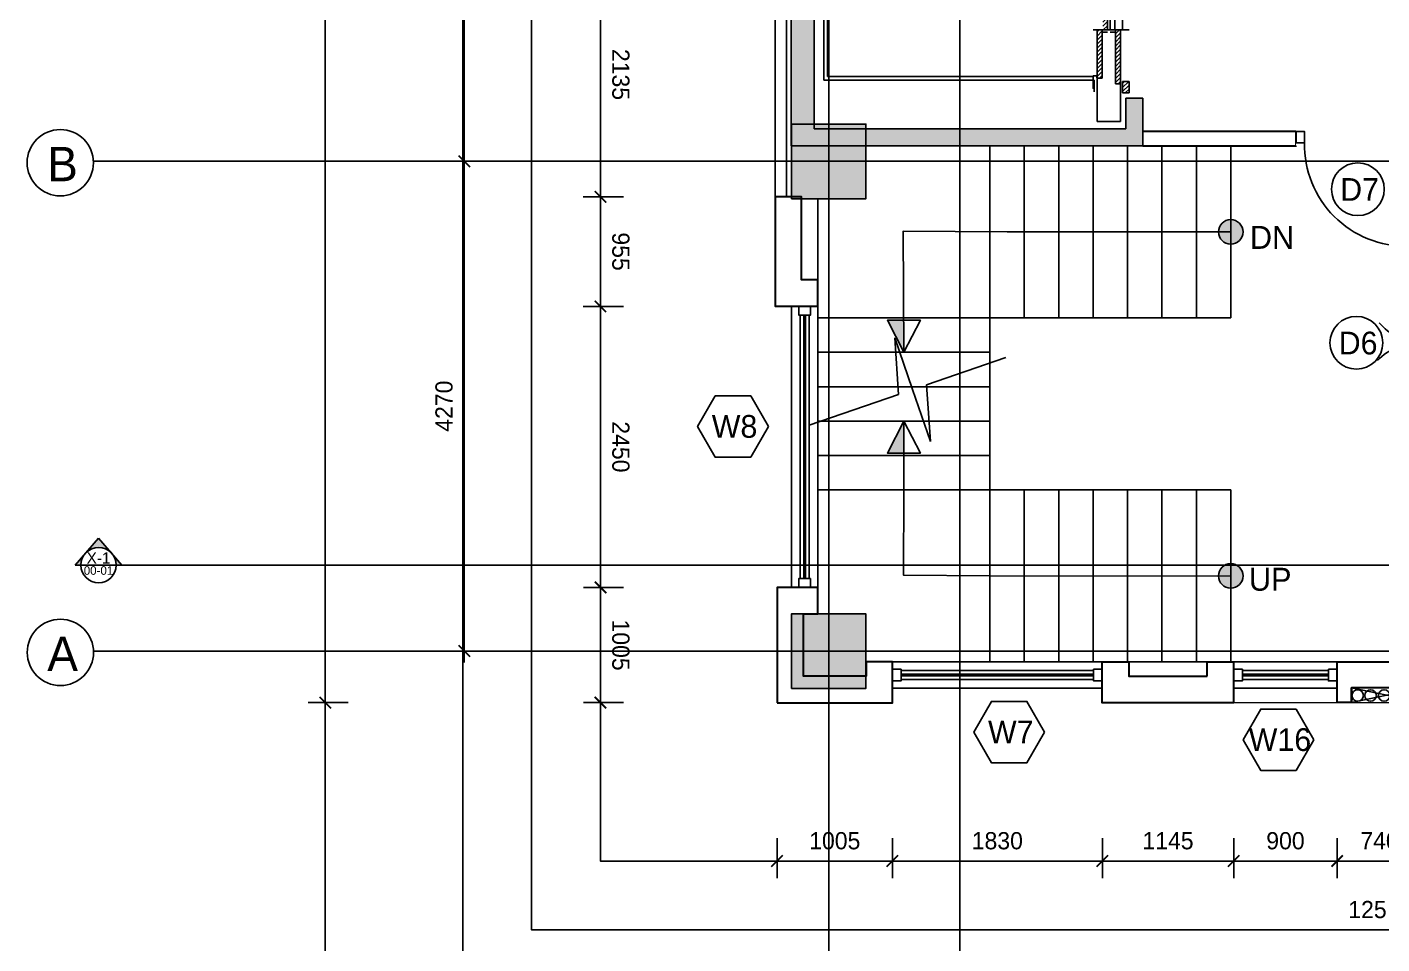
# Model space of a CAD drawing. Header units: millimetres. Extents: x 173236 to 801264, y -94969 to 615039.
# Drawn here: x 629476 to 641287, y 157542 to 165536 of the extents above; entities that cross this region are included whole.
import ezdxf
from ezdxf.enums import TextEntityAlignment as Align

# ---------------------------------------------------------------- set-up
doc = ezdxf.new("R2010")
doc.units = ezdxf.units.MM
doc.header["$MEASUREMENT"] = 0
doc.header["$PDMODE"] = 2
doc.layers.add('00-Def-points', color=7, linetype='Continuous', plot=False)
for name, color, linetype in [('VOX-A-ANNO-DIMS', 160, 'Continuous'), ('VOX-A-ANNO-DRTAG', 183, 'Continuous'), ('VOX-A-ANNO-GRID', 253, 'Continuous'), ('VOX-A-ANNO-GRID-LINE', 254, 'Continuous'), ('VOX-A-ANNO-SECT', 200, 'Continuous'), ('VOX-A-ANNO-SECT-LINE', 201, 'Continuous'), ('VOX-A-ANNO-SYMB', 33, 'Continuous'), ('VOX-A-ANNO-TEXT', 30, 'Continuous'), ('VOX-A-ANNO-WNTAG', 183, 'Continuous'), ('VOX-A-COLUMN-SECT', 210, 'Continuous'), ('VOX-A-DOOR', 3, 'Continuous'), ('VOX-A-FLOOR-HIDD', 9, 'Continuous'), ('VOX-A-FLOOR-LINE', 253, 'Continuous'), ('VOX-A-FURN-LAYOUT', 93, 'Continuous'), ('VOX-A-STAIRS-STEPS', 140, 'Continuous'), ('VOX-A-WALL-PATT', 233, 'Continuous'), ('VOX-A-WINDOW', 2, 'Continuous'), ('VOX-A-WINDOW-SILL', 55, 'Continuous'), ('VOX-P- PIPE-SOIL', 54, 'Continuous'), ('VOX-P- PIPE-SUPPLY', 150, 'Continuous'), ('VOX-P- PIPE-WASTE', 245, 'Continuous')]:
    doc.layers.add(name, color=color, linetype=linetype)
doc.layers.add('VOX-A-WALL-SECT', color=1, linetype='Continuous', lineweight=30)
doc.styles.add('1.5 mm Rotis Annotative', font='', dxfattribs={"height": 1.5})
doc.styles.add('2 mm Rotis Annotative', font='', dxfattribs={"height": 2})
doc.styles.get('1.5 mm Rotis Annotative').set_extended_font_data('Rotis Sans Serif')
doc.styles.get('2 mm Rotis Annotative').set_extended_font_data('Rotis Sans Serif')
doc.dimstyles.new('1.5 mm Rotis Annotative', dxfattribs={"dimtxt": 1.5, "dimasz": 1, "dimexe": 1.5, "dimexo": 0, "dimgap": 1, "dimtad": 1, "dimdec": 0, "dimrnd": 5, "dimzin": 0, "dimdsep": 46, "dimtxsty": '1.5 mm Rotis Annotative', "dimblk": 'ARCHTICK', "dimcen": 0.09, "dimdle": 1, "dimadec": 0, "dimazin": 0, "dimtfac": 1, "dimtdec": 0, "dimtofl": 0, "dimtmove": 1, "dimatfit": 3, "dimfxl": 2, "dimfxlon": 1, "dimtolj": 1, "dimtzin": 0, "dimarcsym": 0})
pattern_1 = [(45, (-781811.336, 696827.09), (-17.6776695, 17.6776695), [])]

# ---------------------------------------------------------------- blocks, each defined once
blk = doc.blocks.new('SECTION LINE')
at = {"layer": 'VOX-A-ANNO-SECT'}
h = blk.add_hatch(color=256, dxfattribs=at)
h.dxf.hatch_style = 1
h.paths.add_polyline_path([(123707, 22515, -0.174767), (123743, 22417), (123793, 22417)])
h.paths.add_polyline_path([(123589, 22651), (123474, 22518, -0.446281), (123703, 22520)])
h.paths.add_polyline_path([(123472, 22516), (123385, 22417), (123435, 22417, -0.178515)])
for p, q in [((123385, 22417), (123589, 22651)), ((123793, 22417), (123589, 22651)), ((123385, 22417), (123793, 22417))]:
    blk.add_line(p, q, dxfattribs=at)
blk.add_circle((123589, 22417), 154, dxfattribs=at)
at = {"layer": 'VOX-A-ANNO-SECT-LINE'}
for p, q in [((123435, 22417), (123385, 22417)), ((151757, 22417), (123743, 22417))]:
    blk.add_line(p, q, dxfattribs=at)
at = {"layer": 'VOX-A-ANNO-SECT', "style": '2 mm Rotis Annotative'}
for p in [(123589, 22429), (151603, 22429)]:
    blk.add_attdef('00', text='', height=100, dxfattribs=at).set_placement(p, align=Align.CENTER)
at = {"layer": 'VOX-A-ANNO-SECT', "style": '1.5 mm Rotis Annotative'}
for p in [(123460, 22332), (151475, 22332)]:
    blk.add_attdef('00-01', p, '', height=75, dxfattribs=at)
blk = doc.blocks.new('VOX-A-GRID-TAG')
at = {"layer": 'VOX-A-ANNO-GRID'}
blk.add_circle((0, 0), 1.447, dxfattribs=at)
at = {"layer": 'VOX-A-ANNO-GRID', "style": '1.5 mm Rotis Annotative'}
blk.add_attdef('O1', text='', height=1.5, dxfattribs=at).set_placement((0.097, -0.81), align=Align.CENTER)
blk = doc.blocks.new('column')
at = {"layer": 'VOX-A-COLUMN-SECT'}
h = blk.add_hatch(color=256, dxfattribs=at)
h.dxf.hatch_style = 1
h.paths.add_polyline_path([(705500, 161109), (706150, 161109), (706150, 161759), (705500, 161759)])
blk.add_lwpolyline([(705500, 161109), (706150, 161109), (706150, 161759), (705500, 161759)], close=True, dxfattribs=at)
blk = doc.blocks.new('dd')
at = {"layer": 'VOX-A-ANNO-GRID-LINE', "transparency": 33554610}
for p, q in [((704415, 167520), (704415, 143591)), ((725746, 152576), (698005, 152576)), ((725747, 148306), (698006, 148306))]:
    blk.add_line(p, q, dxfattribs=at)
at = {"xscale": 199.8152530431017, "yscale": 199.8152530431017, "zscale": 199.8152530431017}
for p, values in [((697716, 152564), {'O1': 'B'}), ((697717, 148294), {'O1': 'A'})]:
    blk.add_blockref('VOX-A-GRID-TAG', p, dxfattribs=at).add_auto_attribs(values)
at = {"layer": 'VOX-A-COLUMN-SECT'}
for p in [(-1410, -8859), (-1410, -13129)]:
    blk.add_blockref('column', p, dxfattribs=at)
blk = doc.blocks.new('*U358')
at = {"layer": 'VOX-A-WINDOW'}
for p, q in [((3, 1.5), (92.9, 1.5)), ((3, 0.25), (92.9, 0.25)), ((3, -0.25), (92.9, -0.25)), ((3, -1.5), (92.9, -1.5))]:
    blk.add_line(p, q, dxfattribs=at)
for points in [[(3, 2), (3, -2), (0, -2), (0, 2)], [(95.9, 2), (95.9, -2), (92.9, -2), (92.9, 2)]]:
    blk.add_lwpolyline(points, close=True, dxfattribs=at)
at = {"layer": 'VOX-A-WINDOW-SILL'}
for p, q in [((0, 4.5), (95.9, 4.5)), ((0, -4.5), (95.9, -4.5))]:
    blk.add_line(p, q, dxfattribs=at)
blk = doc.blocks.new('dooe-flat-4')
at = {"layer": 'VOX-A-DOOR', "lineweight": -3}
for points in [[(-556461, 58992), (-556480, 58993), (-556491, 58993), (-556486, 59103), (-556456, 59102), (-556461, 58992), (-556123, 58625), (-556143, 58607), (-556481, 58974), (-556461, 58992), (-556460, 59010)], [(-556458, 59067), (-556489, 59039)], [(-556458, 59056), (-556489, 59027)], [(-556485, 59066), (-556457, 59092), (-556488, 59064)], [(-556457, 59079), (-556488, 59051)], [(-556472, 59103), (-556487, 59089)], [(-556458, 59102), (-556487, 59075)], [(-556459, 59044), (-556487, 59018)], [(-556459, 59030), (-556490, 59002)], [(-556460, 59019), (-556488, 58993)], [(-556460, 59005), (-556474, 58992)], [(-556466, 58987), (-556467, 58959)], [(-556456, 58986), (-556457, 58948)], [(-556447, 58976), (-556448, 58938)], [(-556437, 58965), (-556438, 58927)], [(-556427, 58955), (-556429, 58917)], [(-556418, 58944), (-556419, 58907)], [(-556408, 58934), (-556409, 58896)], [(-556398, 58924), (-556400, 58886)], [(-556389, 58913), (-556390, 58875)], [(-556379, 58902), (-556381, 58865)], [(-556369, 58892), (-556371, 58854)], [(-556360, 58882), (-556361, 58844)], [(-556350, 58871), (-556352, 58833)], [(-556340, 58861), (-556342, 58823)], [(-556331, 58850), (-556333, 58813)], [(-556321, 58840), (-556323, 58802)], [(-556311, 58830), (-556313, 58792)], [(-556302, 58819), (-556304, 58781)], [(-556292, 58808), (-556294, 58771)], [(-556283, 58798), (-556284, 58760)], [(-556273, 58788), (-556275, 58750)], [(-556263, 58777), (-556265, 58739)], [(-556254, 58767), (-556255, 58729)], [(-556244, 58756), (-556246, 58719)], [(-556235, 58746), (-556236, 58708)], [(-556225, 58736), (-556226, 58698)], [(-556215, 58725), (-556217, 58687)], [(-556206, 58714), (-556207, 58677)], [(-556196, 58704), (-556197, 58666)], [(-556187, 58694), (-556188, 58656)], [(-556184, 58627), (-556172, 58639), (-556161, 58627), (-556173, 58616)], [(-556177, 58683), (-556178, 58645)], [(-556167, 58673), (-556169, 58635)], [(-556158, 58662), (-556159, 58624)], [(-556148, 58652), (-556149, 58614)], [(-556138, 58642), (-556139, 58611)], [(-556129, 58631), (-556129, 58620)], [(-556506, 57885), (-556502, 57996), (-556135, 58334), (-556153, 58353), (-556520, 58016), (-556502, 57996), (-556521, 57997), (-556531, 57997), (-556536, 57887), (-556506, 57884)], [(-556184, 58347), (-556173, 58335), (-556185, 58325), (-556196, 58336)], [(-556172, 58300), (-556171, 58337)], [(-556162, 58309), (-556160, 58347)], [(-556151, 58319), (-556150, 58349)], [(-556141, 58329), (-556141, 58340)], [(-556298, 58184), (-556296, 58222)], [(-556287, 58194), (-556286, 58232)], [(-556277, 58203), (-556275, 58241)], [(-556266, 58213), (-556265, 58251)], [(-556256, 58223), (-556254, 58260)], [(-556245, 58232), (-556244, 58270)], [(-556235, 58242), (-556234, 58280)], [(-556225, 58252), (-556223, 58289)], [(-556214, 58261), (-556212, 58299)], [(-556204, 58271), (-556202, 58308)], [(-556193, 58281), (-556192, 58318)], [(-556183, 58290), (-556181, 58328)], [(-556433, 58059), (-556432, 58097)], [(-556423, 58069), (-556422, 58106)], [(-556413, 58078), (-556411, 58116)], [(-556402, 58088), (-556400, 58126)], [(-556392, 58098), (-556390, 58135)], [(-556381, 58107), (-556380, 58145)], [(-556371, 58117), (-556369, 58155)], [(-556360, 58126), (-556359, 58164)], [(-556350, 58136), (-556348, 58174)], [(-556339, 58146), (-556338, 58184)], [(-556329, 58155), (-556328, 58193)], [(-556319, 58165), (-556317, 58203)], [(-556308, 58174), (-556306, 58212)], [(-556503, 57955), (-556532, 57985)], [(-556503, 57969), (-556529, 57997)], [(-556516, 58012), (-556516, 58020)], [(-556502, 57983), (-556515, 57997)], [(-556506, 58001), (-556505, 58029)], [(-556496, 58001), (-556494, 58039)], [(-556486, 58011), (-556484, 58049)], [(-556475, 58020), (-556474, 58058)], [(-556465, 58030), (-556463, 58068)], [(-556454, 58040), (-556453, 58077)], [(-556444, 58050), (-556442, 58087)], [(-556532, 57913), (-556506, 57884), (-556535, 57915)], [(-556522, 57886), (-556535, 57901)], [(-556531, 57955), (-556504, 57926), (-556533, 57957)], [(-556505, 57912), (-556533, 57943)], [(-556505, 57899), (-556532, 57927)], [(-556504, 57941), (-556530, 57969)]]:
    blk.add_lwpolyline(points, dxfattribs=at)
for centre in [(-556192, 58610), (-556202, 58353)]:
    blk.add_circle(centre, 18.8, dxfattribs=at)
for centre, start, end in [((-556462, 58992), 219.713, 312.6079), ((-556503, 57994), 42.7123, 135.6072)]:
    blk.add_arc(centre, 500, start, end, dxfattribs=at)
blk = doc.blocks.new('*U41')
at = {"layer": 'VOX-A-ANNO-SYMB'}
for p, q in [((0, 1401), (0, 668)), ((0, 668), (478, 540)), ((0, 412), (-478, 540)), ((-478, 540), (0, 540)), ((478, 540), (0, 540)), ((0, -412), (0, 412))]:
    blk.add_line(p, q, dxfattribs=at)
blk = doc.blocks.new('ghkj')
at = {"layer": 'VOX-A-ANNO-SYMB'}
h = blk.add_hatch(color=256, dxfattribs=at)
h.dxf.hatch_style = 1
h.paths.add_polyline_path([(785371, -37542, 0.414214), (785478, -37648, 0.007507), (785481, -37648), (785481, -37542)])
h.paths.add_polyline_path([(785481, -37542), (785481, -37648, 0.405446), (785584, -37542)])
h.paths.add_polyline_path([(785478, -37435, 0.414214), (785371, -37542), (785481, -37542), (785584, -37542, 0.414214)])
h = blk.add_hatch(color=256, dxfattribs=at)
h.dxf.hatch_style = 1
h.paths.add_polyline_path([(788371, -37542, 0.414214), (788478, -37648, 0.007507), (788481, -37648), (788481, -37542)])
h.paths.add_polyline_path([(788481, -37542), (788481, -37648, 0.405446), (788584, -37542)])
h.paths.add_polyline_path([(788478, -37435, 0.414214), (788371, -37542), (788481, -37542), (788584, -37542, 0.414214)])
h = blk.add_hatch(color=256, dxfattribs=at)
h.dxf.hatch_style = 1
h.paths.add_polyline_path([(786248, -40392), (786528, -40392), (786248, -40535)])
h = blk.add_hatch(color=256, dxfattribs=at)
h.dxf.hatch_style = 1
h.paths.add_polyline_path([(787407, -40392), (787128, -40392), (787407, -40535)])
for points in [[(786528, -40392), (786528, -40392), (785471, -40398), (785478, -39492), (785478, -37542)], [(788481, -37542), (788478, -39642), (788472, -40395), (787728, -40392), (787128, -40392)], [(786528, -40392), (786248, -40248), (786248, -40392)], [(787128, -40392), (787407, -40248), (787407, -40392)], [(786528, -40392), (786248, -40535), (786248, -40392)], [(787128, -40392), (787407, -40535), (787407, -40392)]]:
    blk.add_lwpolyline(points, dxfattribs=at)
for centre in [(785478, -37542), (788478, -37542)]:
    blk.add_circle(centre, 107, dxfattribs=at)
at = {"layer": 'VOX-A-STAIRS-STEPS'}
for p, q in [((786228, -37542), (784732, -37542)), ((786228, -37842), (784730, -37842)), ((789228, -37842), (787728, -37842)), ((786228, -38142), (784729, -38142)), ((789228, -38142), (787728, -38142)), ((786228, -38442), (784728, -38442)), ((789228, -38442), (787728, -38442)), ((786228, -38742), (784728, -38742)), ((789228, -38742), (787728, -38742)), ((786228, -39042), (784728, -39042)), ((789228, -39042), (787728, -39042)), ((786228, -39342), (784728, -39342)), ((789228, -39342), (787728, -39342)), ((789228, -39642), (784728, -39642)), ((786528, -39642), (786528, -41142)), ((786828, -39642), (786828, -41142)), ((787128, -39642), (787128, -41142)), ((787428, -39642), (787428, -41142)), ((787728, -39642), (787728, -41142))]:
    blk.add_line(p, q, dxfattribs=at)
for points in [[(786228, -41142), (786228, -37542)], [(789228, -37542), (787728, -37542), (787728, -41142)]]:
    blk.add_lwpolyline(points, dxfattribs=at)
at = {"rotation": 18.96492969169632}
blk.add_blockref('*U41', (787029, -40827), dxfattribs=at)
at = {"layer": 'VOX-A-ANNO-TEXT', "char_height": 200, "width": 8361.37, "attachment_point": 1, "rotation": 90, "style": '2 mm Rotis Annotative'}
for s, insert in [('DN', (785426, -37375)), ('UP', (788407, -37384))]:
    blk.add_mtext(s, dxfattribs=dict(at, insert=insert))
blk = doc.blocks.new('lift-flat-2')
at = {"layer": 'VOX-A-FURN-LAYOUT'}
h = blk.add_hatch(dxfattribs=at)
h.set_pattern_fill('ACET-2D-ANSI31', color=256, scale=200, style=0)
h.set_pattern_definition(pattern_1)
h.paths.add_polyline_path([(-42777, 660219), (-42777, 660319), (-42834, 660319), (-42834, 660219)])
h = blk.add_hatch(dxfattribs=at)
h.set_pattern_fill('ACET-2D-ANSI31', color=256, scale=200, style=0)
h.set_pattern_definition(pattern_1)
h.paths.add_polyline_path([(-42598, 659909), (-42554, 659909), (-42554, 660191), (-42598, 660191)])
h.paths.add_polyline_path([(-42598, 659804), (-42554, 659804), (-42554, 659909), (-42598, 659909)])
h.paths.add_polyline_path([(-42554, 659769), (-42554, 659804), (-42598, 659804), (-42598, 659769)])
h.paths.add_polyline_path([(-42759, 659909), (-42714, 659909), (-42714, 660241), (-42759, 660241)])
h.paths.add_polyline_path([(-42714, 659909), (-42759, 659909), (-42759, 659804), (-42714, 659804)])
h.paths.add_polyline_path([(-42759, 659804), (-42759, 659769), (-42714, 659769), (-42714, 659804)])
h = blk.add_hatch(dxfattribs=at)
h.set_pattern_fill('ACET-2D-ANSI31', color=256, scale=200, style=0)
h.set_pattern_definition([(45, (-781811.336, 696827.09), (-17.6776695, 17.6776695), [])])
edge = h.paths.add_edge_path()
edge.add_line((-42709, 658420), (-42709, 658870))
edge.add_line((-42709, 658870), (-42669, 658870))
edge.add_line((-42669, 658870), (-42669, 658405))
edge.add_line((-42669, 658405), (-42707, 658405))
edge.add_arc((-42707, 658407), 1.6, 180, 270, ccw=False)
edge.add_line((-42709, 658407), (-42709, 658417))
edge.add_arc((-42711, 658417), 2.6, 359.9993, 450)
edge.add_line((-42711, 658420), (-42709, 658420))
h.paths.add_polyline_path([(-42669, 658870), (-42709, 658870), (-42709, 658892), (-42669, 658892)])
h.paths.add_polyline_path([(-42644, 659769), (-42604, 659769), (-42604, 658870), (-42644, 658870)])
h.paths.add_polyline_path([(-42604, 658870), (-42604, 658470), (-42644, 658470), (-42644, 658870)])
h = blk.add_hatch(dxfattribs=at)
h.set_pattern_fill('ACET-2D-ANSI31', color=256, scale=200, style=0)
h.set_pattern_definition(pattern_1)
h.paths.add_polyline_path([(-42834, 658270), (-42777, 658270), (-42777, 658293), (-42777, 658385), (-42777, 658420), (-42834, 658420)])
h = blk.add_hatch(dxfattribs=at)
h.set_pattern_fill('ACET-2D-ANSI31', color=256, scale=200, style=0)
h.set_pattern_definition(pattern_1)
h.paths.add_polyline_path([(-42709, 658407, 0.414214), (-42707, 658405, 2.257473), (-42709, 658424)])
at = {"layer": 'VOX-A-WALL-PATT'}
h = blk.add_hatch(color=256, dxfattribs=at)
h.dxf.hatch_style = 1
h.paths.add_polyline_path([(-39889, 660781), (-40854, 660781), (-42954, 660781), (-42954, 660364), (-42804, 660364), (-42804, 660631), (-40854, 660631), (-40089, 660631), (-40089, 660246), (-40089, 658225), (-40854, 658225), (-42804, 658225), (-42804, 658205), (-42954, 658205), (-42954, 658075), (-40854, 658075), (-39889, 658075)])
at = {"layer": 'VOX-A-COLUMN-SECT', "ltscale": 3}
for p, q in [((-40854, 660781), (-42954, 660781)), ((-42954, 660364), (-42954, 660781)), ((-40854, 660781), (-39889, 660781)), ((-39889, 658075), (-39889, 660781)), ((-39889, 660246), (-39889, 660781)), ((-42804, 660631), (-40854, 660631)), ((-42804, 660364), (-42804, 660631)), ((-40089, 660631), (-40854, 660631)), ((-40089, 660631), (-40089, 658225)), ((-40089, 660246), (-40089, 660631)), ((-42954, 660364), (-42804, 660364)), ((-42954, 658075), (-42954, 658205)), ((-42954, 658205), (-42804, 658205)), ((-42804, 658225), (-40854, 658225)), ((-42804, 658225), (-42804, 658185)), ((-40089, 658225), (-40854, 658225)), ((-42954, 658075), (-40854, 658075)), ((-39889, 658075), (-40854, 658075))]:
    blk.add_line(p, q, dxfattribs=at)
at = {"layer": 'VOX-A-FURN-LAYOUT', "ltscale": 3}
for p, q in [((-42604, 660569), (-42759, 660569)), ((-42554, 660569), (-42644, 660569)), ((-42834, 660219), (-42834, 660319)), ((-42834, 660319), (-42777, 660319)), ((-42777, 660319), (-42777, 660219)), ((-42530, 660311), (-42530, 660209)), ((-42530, 660279), (-42522, 660279)), ((-42530, 660277), (-42530, 660279)), ((-42522, 660277), (-42530, 660277)), ((-42520, 660172), (-42520, 660275)), ((-42519, 660276), (-42519, 660172)), ((-42777, 660219), (-42834, 660219)), ((-42714, 660241), (-42759, 660241)), ((-42714, 659769), (-42714, 660241)), ((-42598, 659769), (-42598, 660191)), ((-42598, 660191), (-42554, 660191)), ((-42554, 660172), (-42554, 660189)), ((-42554, 660189), (-42552, 660189)), ((-42552, 660189), (-42552, 660172)), ((-42551, 660170), (-42522, 660170)), ((-42522, 660169), (-42551, 660169)), ((-40854, 660209), (-42530, 660209)), ((-42519, 660176), (-40854, 660176)), ((-40854, 660209), (-40171, 660209)), ((-40204, 660176), (-40854, 660176)), ((-40204, 660176), (-40204, 658470)), ((-40171, 660209), (-40171, 658438)), ((-42669, 659791), (-42709, 659791)), ((-42644, 659791), (-42604, 659791)), ((-42519, 659769), (-42834, 659769)), ((-42777, 658420), (-42777, 659769)), ((-42759, 659769), (-42714, 659769)), ((-42709, 659769), (-42709, 658420)), ((-42554, 659769), (-42598, 659769)), ((-42604, 658892), (-42604, 658470)), ((-42834, 658420), (-42834, 658270)), ((-42777, 658420), (-42834, 658420)), ((-42669, 658385), (-42777, 658385)), ((-42709, 658417), (-42709, 658407)), ((-42707, 658405), (-42669, 658405)), ((-42669, 658402), (-42669, 658385)), ((-42644, 658467), (-42644, 658440)), ((-42644, 658440), (-42642, 658440)), ((-42642, 658440), (-42642, 658467)), ((-42641, 658469), (-42522, 658469)), ((-42609, 658470), (-42638, 658470)), ((-40854, 658470), (-42604, 658470)), ((-42522, 658470), (-42550, 658470)), ((-42530, 658432), (-42530, 658430)), ((-42522, 658432), (-42530, 658432)), ((-42530, 658430), (-42522, 658430)), ((-42520, 658467), (-42520, 658433)), ((-40854, 658438), (-42520, 658438)), ((-42519, 658433), (-42519, 658467)), ((-40854, 658470), (-40204, 658470)), ((-40854, 658438), (-40171, 658438)), ((-42834, 658270), (-42777, 658270)), ((-42777, 658293), (-42669, 658293))]:
    blk.add_line(p, q, dxfattribs=at)
for points in [[(-42759, 660569), (-42759, 660241), (-42759, 659769)], [(-42554, 659769), (-42554, 660191), (-42554, 660569)], [(-42669, 658293), (-42669, 658385), (-42669, 658402), (-42669, 658405), (-42669, 658892), (-42669, 659769)], [(-42644, 659769), (-42644, 658892), (-42644, 658470)], [(-42777, 658270), (-42777, 658293), (-42777, 658385), (-42777, 658420)], [(-42777, 658420), (-42711, 658420), (-42709, 658420)], [(-42532, 658470), (-42604, 658470), (-42644, 658470)]]:
    blk.add_lwpolyline(points, dxfattribs=at)
for centre, radius, start, end in [((-42522, 660276), 3, 0, 90), ((-42522, 660275), 1.6, 0, 90), ((-42551, 660172), 3.1, 180, 270), ((-42551, 660172), 1.6, 180, 270), ((-42522, 660172), 3.1, 270, 0), ((-42522, 660172), 1.6, 270, 0), ((-42711, 658417), 2.6, 0, 90), ((-42707, 658407), 1.6, 180, 270), ((-42671, 658402), 2.6, 0, 90), ((-42641, 658467), 3, 90, 180), ((-42641, 658467), 1.6, 90, 180), ((-42522, 658467), 3.1, 0, 90), ((-42522, 658467), 1.6, 0, 90), ((-42522, 658433), 3, 270, 0), ((-42522, 658433), 1.6, 270, 0)]:
    blk.add_arc(centre, radius, start, end, dxfattribs=at)
blk = doc.blocks.new('*U363')
at = {"layer": 'VOX-A-WINDOW'}
for p, q in [((3, 1.5), (69.05, 1.5)), ((3, 0.25), (69.05, 0.25)), ((3, -0.25), (69.05, -0.25)), ((3, -1.5), (69.05, -1.5))]:
    blk.add_line(p, q, dxfattribs=at)
for points in [[(3, 2), (3, -2), (0, -2), (0, 2)], [(72.05, 2), (72.05, -2), (69.05, -2), (69.05, 2)]]:
    blk.add_lwpolyline(points, close=True, dxfattribs=at)
at = {"layer": 'VOX-A-WINDOW-SILL'}
for p, q in [((0, 4.5), (72.05, 4.5)), ((0, -4.5), (72.05, -4.5))]:
    blk.add_line(p, q, dxfattribs=at)
blk = doc.blocks.new('*U362')
at = {"layer": 'VOX-A-WINDOW'}
for p, q in [((3, 1.5), (32.53, 1.5)), ((3, 0.25), (32.53, 0.25)), ((3, -0.25), (32.53, -0.25)), ((3, -1.5), (32.53, -1.5))]:
    blk.add_line(p, q, dxfattribs=at)
for points in [[(3, 2), (3, -2), (0, -2), (0, 2)], [(35.53, 2), (35.53, -2), (32.53, -2), (32.53, 2)]]:
    blk.add_lwpolyline(points, close=True, dxfattribs=at)
at = {"layer": 'VOX-A-WINDOW-SILL'}
for p, q in [((0, 4.5), (35.53, 4.5)), ((0, -4.5), (35.53, -4.5))]:
    blk.add_line(p, q, dxfattribs=at)
blk = doc.blocks.new('*U383')
blk.add_wipeout([(0, 125), (-1065, 125), (-1065, -25), (0, -25)])
at = {"layer": 'VOX-A-DOOR'}
for points in [[(-75, 100), (-75, 1015), (-100, 1015), (-100, 100)], [(-1065, 0), (-990, 0), (-990, 100), (-1065, 100)], [(0, 0), (-75, 0), (-75, 100), (0, 100)]]:
    blk.add_lwpolyline(points, close=True, dxfattribs=at)
blk.add_arc((-93.75, 118.75), 896.45, 88.801518, 181.198482, dxfattribs=at)
at = {"layer": 'VOX-A-WALL-SECT'}
for p, q in [((-1065, 100), (-1065, 0)), ((0, 100), (0, 0))]:
    blk.add_line(p, q, dxfattribs=at)
blk = doc.blocks.new('FF PLAN')
at = {"layer": 'VOX-A-FLOOR-HIDD'}
for p, q in [((755837, 140129), (756450, 140000)), ((756450, 140129), (755837, 140000))]:
    blk.add_line(p, q, dxfattribs=at)
at = {"layer": 'VOX-A-FLOOR-LINE'}
for points in [[(750811, 144409), (750811, 152690), (758914, 152690), (758914, 152240)], [(750911, 144409), (750911, 152565), (758789, 152565), (758789, 152240)], [(759763, 152033), (768132, 149133), (764903, 139874), (763991, 139874), (763991, 139999), (754809, 140000)]]:
    blk.add_lwpolyline(points, dxfattribs=at)
at = {"layer": 'VOX-A-FURN-LAYOUT'}
for p, q in [((751184, 143685), (751184, 144394)), ((753894, 140354), (754579, 140354))]:
    blk.add_line(p, q, dxfattribs=at)
at = {"layer": 'VOX-A-WALL-SECT'}
for p, q in [((750829, 140124), (750829, 140124)), ((755837, 140000), (755837, 140129)), ((753869, 139999), (753869, 139999))]:
    blk.add_line(p, q, dxfattribs=at)
for points in [[(754017, 144854), (755354, 144854), (755354, 144979), (754017, 144979)], [(757408, 140124), (756575, 140124), (756575, 140000), (756450, 140000), (756450, 140129), (755837, 140129), (755837, 140000), (755712, 140000), (755712, 140355), (756354, 140355), (756354, 142523), (756479, 142523), (756479, 140354), (757408, 140354), (757408, 140124)], [(750829, 139999), (751834, 139999), (751834, 140354), (751604, 140354), (751604, 140229), (751059, 140229), (751059, 140774), (751184, 140774), (751184, 141004), (750829, 141004), (750829, 139999)]]:
    blk.add_lwpolyline(points, dxfattribs=at)
for points in [[(751184, 143685), (751042, 143685), (751042, 144409), (750812, 144409), (750812, 143455), (751184, 143455)], [(754579, 140229), (754579, 140354), (754809, 140354), (754809, 139999), (753664, 139999), (753664, 140354), (753894, 140354), (753894, 140229)]]:
    blk.add_lwpolyline(points, close=True, dxfattribs=at)
at = {"layer": 'VOX-P- PIPE-SOIL', "ltscale": 0.005}
blk.add_circle((755890, 140061), 50, dxfattribs=at)
at = {"layer": 'VOX-P- PIPE-SUPPLY', "ltscale": 0.005}
blk.add_circle((756121, 140061), 50, dxfattribs=at)
at = {"layer": 'VOX-P- PIPE-WASTE'}
blk.add_circle((756003, 140061), 50, dxfattribs=at)
at = {"layer": 'VOX-A-ANNO-DIMS'}
for name, p, xscale, yscale, zscale, rotation in [('*U358', (751069, 141004), -25.55555555553446, 25.55555555553446, 25.55555555553446, 270), ('*U363', (753664, 140240), -25.4, 25.4, 25.4, 359.9999999999994), ('*U362', (755712, 140240), -25.4, 25.4, 25.4, 359.9999999999994)]:
    blk.add_blockref(name, p, dxfattribs=dict(at, xscale=xscale, yscale=yscale, zscale=zscale, rotation=rotation))
at = {"layer": 'VOX-A-STAIRS-STEPS', "rotation": 179.9999907301218}
blk.add_blockref('lift-flat-2', (711064, 805635), dxfattribs=at)
at = {"layer": 'VOX-A-WALL-SECT', "rotation": 270}
blk.add_blockref('ghkj', (792326, 929582), dxfattribs=at)
at = {"layer": 'VOX-A-WALL-SECT', "xscale": 1.000244899239779, "yscale": 1.000244899239779, "zscale": 1.000244899239779, "rotation": 359.8355386460866}
blk.add_blockref('dooe-flat-4', (1312890, 83027), dxfattribs=at)
at = {"xscale": -0.9836065496331988, "yscale": 0.9836065496331988, "zscale": 0.9836065496331988, "rotation": 180}
blk.add_blockref('*U383', (756401, 144979), dxfattribs=at)
blk = doc.blocks.new('VOX-A-DOOR-TAG')
at = {"layer": 'VOX-A-ANNO-DRTAG'}
blk.add_circle((0, 0), 2.3, dxfattribs=at)
at = {"style": '2 mm Rotis Annotative', "flags": 1}
blk.add_attdef('DOORDIMENSION', (-9.7, -3.02), '', height=1.98, dxfattribs=at)
at = {"layer": 'VOX-A-ANNO-DRTAG', "style": '2 mm Rotis Annotative'}
blk.add_attdef('D1', text='', height=1.98, dxfattribs=at).set_placement((0.15, -0.02), align=Align.MIDDLE)
blk = doc.blocks.new('VOX-A-WINDOW-TAG')
at = {"layer": 'VOX-A-ANNO-WNTAG'}
blk.add_lwpolyline([(3.11, -0.01), (1.57, 2.66), (-1.52, 2.66), (-3.06, -0.01), (-1.52, -2.69), (1.57, -2.69)], close=True, dxfattribs=at)
at = {"style": '2 mm Rotis Annotative', "flags": 1}
blk.add_attdef('WINDOWDIMENSION', text='', height=1.98, dxfattribs=at).set_placement((0.45, -3.05), align=Align.MIDDLE_CENTER)
at = {"layer": 'VOX-A-ANNO-WNTAG', "style": '2 mm Rotis Annotative'}
blk.add_attdef('W1', text='', height=1.98, dxfattribs=at).set_placement((0.16, 0), align=Align.MIDDLE)
blk = doc.blocks.new('DOOR & WINDOW')
at = {"xscale": 100, "yscale": 100, "zscale": 100}
for name, p, values in [('VOX-A-DOOR-TAG', (755892, 144476), {'D1': 'D7'}), ('VOX-A-DOOR-TAG', (755879, 143137), {'D1': 'D6'}), ('VOX-A-WINDOW-TAG', (750442, 142408), {'W1': 'W8'}), ('VOX-A-WINDOW-TAG', (752850, 139744), {'W1': 'W7'}), ('VOX-A-WINDOW-TAG', (755197, 139677), {'W1': 'W16'})]:
    blk.add_blockref(name, p, dxfattribs=at).add_auto_attribs(values)
blk = doc.blocks.new('_ArchTick')
at = {"color": 0, "linetype": 'ByBlock', "const_width": 0.15}
blk.add_lwpolyline([(-0.5, -0.5), (0.5, 0.5)], dxfattribs=at)
blk = doc.blocks.new('*D482')
at = {"layer": 'Defpoints', "color": 0, "transparency": 16777216}
for p in [(633287, 164366), (633287, 164366), (633287, 160096)]:
    blk.add_point(p, dxfattribs=at)
at = {"layer": 'VOX-A-ANNO-DIMS', "color": 0, "lineweight": -2, "transparency": 16777216}
for p, q in [((633287, 159996), (633287, 164466)), ((633287, 164366), (633437, 164366)), ((633287, 160096), (633437, 160096))]:
    blk.add_line(p, q, dxfattribs=at)
at = {"layer": 'VOX-A-ANNO-DIMS', "color": 0, "lineweight": -2, "transparency": 16777216, "xscale": 100, "yscale": 100, "zscale": 100}
for p, rotation in [((633287, 164366), 90), ((633287, 160096), 270)]:
    blk.add_blockref('_ArchTick', p, dxfattribs=dict(at, rotation=rotation))
at = {"layer": 'VOX-A-ANNO-DIMS', "color": 0, "transparency": 16777216, "insert": (633111, 162231), "char_height": 150, "attachment_point": 5, "rotation": 90, "style": '1.5 mm Rotis Annotative'}
blk.add_mtext('\\A1;4270', dxfattribs=at)
blk = doc.blocks.new('*D483')
at = {"layer": 'Defpoints', "color": 0, "transparency": 16777216}
for p in [(633275, 168563), (633287, 168563), (633287, 164366)]:
    blk.add_point(p, dxfattribs=at)
at = {"layer": 'VOX-A-ANNO-DIMS', "color": 0, "lineweight": -2, "transparency": 16777216}
for p, q in [((633275, 168563), (633437, 168563)), ((633287, 164266), (633287, 168663)), ((633287, 164366), (633437, 164366))]:
    blk.add_line(p, q, dxfattribs=at)
at = {"layer": 'VOX-A-ANNO-DIMS', "color": 0, "lineweight": -2, "transparency": 16777216, "xscale": 100, "yscale": 100, "zscale": 100}
for p, rotation in [((633287, 168563), 90), ((633287, 164366), 270)]:
    blk.add_blockref('_ArchTick', p, dxfattribs=dict(at, rotation=rotation))
at = {"layer": 'VOX-A-ANNO-DIMS', "color": 0, "transparency": 16777216, "insert": (633111, 166464), "char_height": 150, "attachment_point": 5, "rotation": 90, "style": '1.5 mm Rotis Annotative'}
blk.add_mtext('\\A1;4195', dxfattribs=at)
blk = doc.blocks.new('*D440')
at = {"layer": 'Defpoints', "color": 0, "transparency": 16777216}
for p in [(634901, 174014), (632075, 159646), (634901, 159646)]:
    blk.add_point(p, dxfattribs=at)
at = {"layer": 'VOX-A-ANNO-DIMS', "color": 0, "lineweight": -2, "transparency": 16777216}
for p, q in [((632075, 174114), (632075, 159546)), ((632275, 174014), (631925, 174014)), ((632275, 159646), (631925, 159646))]:
    blk.add_line(p, q, dxfattribs=at)
at = {"layer": 'VOX-A-ANNO-DIMS', "color": 0, "lineweight": -2, "transparency": 16777216, "xscale": 100, "yscale": 100, "zscale": 100}
for p, rotation in [((632075, 174014), 90), ((632075, 159646), 270)]:
    blk.add_blockref('_ArchTick', p, dxfattribs=dict(at, rotation=rotation))
at = {"layer": 'VOX-A-ANNO-DIMS', "color": 0, "transparency": 16777216, "insert": (631898, 166830), "char_height": 150, "attachment_point": 5, "rotation": 90, "style": '1.5 mm Rotis Annotative'}
blk.add_mtext('\\A1;14370', dxfattribs=at)
blk = doc.blocks.new('*D441')
at = {"layer": 'Defpoints', "color": 0, "transparency": 16777216}
for p in [(634474, 160651), (636014, 160651), (636014, 159646)]:
    blk.add_point(p, dxfattribs=at)
at = {"layer": 'VOX-A-ANNO-DIMS', "color": 0, "lineweight": -2, "transparency": 16777216}
for p, q in [((634474, 159546), (634474, 160751)), ((634675, 160651), (634325, 160651)), ((634675, 159646), (634325, 159646))]:
    blk.add_line(p, q, dxfattribs=at)
at = {"layer": 'VOX-A-ANNO-DIMS', "color": 0, "lineweight": -2, "transparency": 16777216, "xscale": 100, "yscale": 100, "zscale": 100}
for p, rotation in [((634474, 160651), 90.00050848932989), ((634474, 159646), 270.0005084893299)]:
    blk.add_blockref('_ArchTick', p, dxfattribs=dict(at, rotation=rotation))
at = {"layer": 'VOX-A-ANNO-DIMS', "color": 0, "transparency": 16777216, "insert": (634651, 160148), "char_height": 150, "attachment_point": 5, "rotation": 270.0005, "style": '1.5 mm Rotis Annotative'}
blk.add_mtext('\\A1;1005', dxfattribs=at)
blk = doc.blocks.new('*D442')
at = {"layer": 'Defpoints', "color": 0, "transparency": 16777216}
for p in [(634474, 163101), (635997, 163101), (636014, 160651)]:
    blk.add_point(p, dxfattribs=at)
at = {"layer": 'VOX-A-ANNO-DIMS', "color": 0, "lineweight": -2, "transparency": 16777216}
for p, q in [((634475, 160551), (634474, 163201)), ((634674, 163101), (634324, 163101)), ((634675, 160651), (634325, 160651))]:
    blk.add_line(p, q, dxfattribs=at)
at = {"layer": 'VOX-A-ANNO-DIMS', "color": 0, "lineweight": -2, "transparency": 16777216, "xscale": 100, "yscale": 100, "zscale": 100}
for p, rotation in [((634474, 163101), 90.00050848932989), ((634475, 160651), 270.0005084893299)]:
    blk.add_blockref('_ArchTick', p, dxfattribs=dict(at, rotation=rotation))
at = {"layer": 'VOX-A-ANNO-DIMS', "color": 0, "transparency": 16777216, "insert": (634651, 161876), "char_height": 150, "attachment_point": 5, "rotation": 270.0005, "style": '1.5 mm Rotis Annotative'}
blk.add_mtext('\\A1;2450', dxfattribs=at)
blk = doc.blocks.new('*D443')
at = {"layer": 'Defpoints', "color": 0, "transparency": 16777216}
for p in [(634474, 164056), (635997, 164056), (635997, 163101)]:
    blk.add_point(p, dxfattribs=at)
at = {"layer": 'VOX-A-ANNO-DIMS', "color": 0, "lineweight": -2, "transparency": 16777216}
for p, q in [((634474, 163001), (634474, 164156)), ((634674, 164056), (634324, 164056)), ((634674, 163101), (634324, 163101))]:
    blk.add_line(p, q, dxfattribs=at)
at = {"layer": 'VOX-A-ANNO-DIMS', "color": 0, "lineweight": -2, "transparency": 16777216, "xscale": 100, "yscale": 100, "zscale": 100}
for p, rotation in [((634474, 164056), 90.00050848932989), ((634474, 163101), 270.0005084893299)]:
    blk.add_blockref('_ArchTick', p, dxfattribs=dict(at, rotation=rotation))
at = {"layer": 'VOX-A-ANNO-DIMS', "color": 0, "transparency": 16777216, "insert": (634651, 163579), "char_height": 150, "attachment_point": 5, "rotation": 270.0005, "style": '1.5 mm Rotis Annotative'}
blk.add_mtext('\\A1;955', dxfattribs=at)
blk = doc.blocks.new('*D444')
at = {"layer": 'Defpoints', "color": 0, "transparency": 16777216}
for p in [(634474, 166190), (635997, 166190), (635997, 164056)]:
    blk.add_point(p, dxfattribs=at)
at = {"layer": 'VOX-A-ANNO-DIMS', "color": 0, "lineweight": -2, "transparency": 16777216}
for p, q in [((634674, 166190), (634324, 166190)), ((634474, 163956), (634474, 166290)), ((634674, 164056), (634324, 164056))]:
    blk.add_line(p, q, dxfattribs=at)
at = {"layer": 'VOX-A-ANNO-DIMS', "color": 0, "lineweight": -2, "transparency": 16777216, "xscale": 100, "yscale": 100, "zscale": 100}
for p, rotation in [((634474, 166190), 90.00050848932989), ((634474, 164056), 270.0005084893299)]:
    blk.add_blockref('_ArchTick', p, dxfattribs=dict(at, rotation=rotation))
at = {"layer": 'VOX-A-ANNO-DIMS', "color": 0, "transparency": 16777216, "insert": (634651, 165123), "char_height": 150, "attachment_point": 5, "rotation": 270.0005, "style": '1.5 mm Rotis Annotative'}
blk.add_mtext('\\A1;2135', dxfattribs=at)
blk = doc.blocks.new('*D452')
at = {"layer": 'Defpoints', "color": 0, "transparency": 16777216}
for p in [(636014, 159646), (637019, 159646), (637019, 158265)]:
    blk.add_point(p, dxfattribs=at)
at = {"layer": 'VOX-A-ANNO-DIMS', "color": 0, "lineweight": -2, "transparency": 16777216}
for p, q in [((636014, 158465), (636014, 158115)), ((637019, 158465), (637019, 158115)), ((635914, 158265), (637119, 158265))]:
    blk.add_line(p, q, dxfattribs=at)
at = {"layer": 'VOX-A-ANNO-DIMS', "color": 0, "lineweight": -2, "transparency": 16777216, "xscale": 100, "yscale": 100, "zscale": 100, "rotation": 180}
blk.add_blockref('_ArchTick', (636014, 158265), dxfattribs=at)
at = {"layer": 'VOX-A-ANNO-DIMS', "color": 0, "lineweight": -2, "transparency": 16777216, "xscale": 100, "yscale": 100, "zscale": 100}
blk.add_blockref('_ArchTick', (637019, 158265), dxfattribs=at)
at = {"layer": 'VOX-A-ANNO-DIMS', "color": 0, "transparency": 16777216, "insert": (636517, 158441), "char_height": 150, "attachment_point": 5, "style": '1.5 mm Rotis Annotative'}
blk.add_mtext('\\A1;1005', dxfattribs=at)
blk = doc.blocks.new('*D453')
at = {"layer": 'Defpoints', "color": 0, "transparency": 16777216}
for p in [(638850, 319291), (637019, 159646), (638850, 158265)]:
    blk.add_point(p, dxfattribs=at)
at = {"layer": 'VOX-A-ANNO-DIMS', "color": 0, "lineweight": -2, "transparency": 16777216}
for p, q in [((637019, 158465), (637019, 158115)), ((638850, 158465), (638850, 158115)), ((636919, 158265), (638950, 158265))]:
    blk.add_line(p, q, dxfattribs=at)
at = {"layer": 'VOX-A-ANNO-DIMS', "color": 0, "lineweight": -2, "transparency": 16777216, "xscale": 100, "yscale": 100, "zscale": 100, "rotation": 180}
blk.add_blockref('_ArchTick', (637019, 158265), dxfattribs=at)
at = {"layer": 'VOX-A-ANNO-DIMS', "color": 0, "lineweight": -2, "transparency": 16777216, "xscale": 100, "yscale": 100, "zscale": 100}
blk.add_blockref('_ArchTick', (638850, 158265), dxfattribs=at)
at = {"layer": 'VOX-A-ANNO-DIMS', "color": 0, "transparency": 16777216, "insert": (637934, 158441), "char_height": 150, "attachment_point": 5, "style": '1.5 mm Rotis Annotative'}
blk.add_mtext('\\A1;1830', dxfattribs=at)
blk = doc.blocks.new('*D454')
at = {"layer": 'Defpoints', "color": 0, "transparency": 16777216}
for p in [(638850, 159646), (639995, 159646), (639995, 158265)]:
    blk.add_point(p, dxfattribs=at)
at = {"layer": 'VOX-A-ANNO-DIMS', "color": 0, "lineweight": -2, "transparency": 16777216}
for p, q in [((638850, 158465), (638850, 158115)), ((639995, 158465), (639995, 158115)), ((638750, 158265), (640095, 158265))]:
    blk.add_line(p, q, dxfattribs=at)
at = {"layer": 'VOX-A-ANNO-DIMS', "color": 0, "lineweight": -2, "transparency": 16777216, "xscale": 100, "yscale": 100, "zscale": 100, "rotation": 180}
blk.add_blockref('_ArchTick', (638850, 158265), dxfattribs=at)
at = {"layer": 'VOX-A-ANNO-DIMS', "color": 0, "lineweight": -2, "transparency": 16777216, "xscale": 100, "yscale": 100, "zscale": 100}
blk.add_blockref('_ArchTick', (639995, 158265), dxfattribs=at)
at = {"layer": 'VOX-A-ANNO-DIMS', "color": 0, "transparency": 16777216, "insert": (639422, 158441), "char_height": 150, "attachment_point": 5, "style": '1.5 mm Rotis Annotative'}
blk.add_mtext('\\A1;1145', dxfattribs=at)
blk = doc.blocks.new('*D455')
at = {"layer": 'Defpoints', "color": 0, "transparency": 16777216}
for p in [(639995, 159646), (640897, 159647), (640897, 158265)]:
    blk.add_point(p, dxfattribs=at)
at = {"layer": 'VOX-A-ANNO-DIMS', "color": 0, "lineweight": -2, "transparency": 16777216}
for p, q in [((639995, 158465), (639995, 158115)), ((640897, 158465), (640897, 158115)), ((639895, 158265), (640997, 158265))]:
    blk.add_line(p, q, dxfattribs=at)
at = {"layer": 'VOX-A-ANNO-DIMS', "color": 0, "lineweight": -2, "transparency": 16777216, "xscale": 100, "yscale": 100, "zscale": 100, "rotation": 180}
blk.add_blockref('_ArchTick', (639995, 158265), dxfattribs=at)
at = {"layer": 'VOX-A-ANNO-DIMS', "color": 0, "lineweight": -2, "transparency": 16777216, "xscale": 100, "yscale": 100, "zscale": 100}
blk.add_blockref('_ArchTick', (640897, 158265), dxfattribs=at)
at = {"layer": 'VOX-A-ANNO-DIMS', "color": 0, "transparency": 16777216, "insert": (640446, 158441), "char_height": 150, "attachment_point": 5, "style": '1.5 mm Rotis Annotative'}
blk.add_mtext('\\A1;900', dxfattribs=at)
blk = doc.blocks.new('*D456')
at = {"layer": 'Defpoints', "color": 0, "transparency": 16777216}
for p in [(640897, 159647), (641635, 159647), (641635, 158265)]:
    blk.add_point(p, dxfattribs=at)
at = {"layer": 'VOX-A-ANNO-DIMS', "color": 0, "lineweight": -2, "transparency": 16777216}
for p, q in [((640897, 158465), (640897, 158115)), ((641635, 158465), (641635, 158115)), ((640797, 158265), (641735, 158265))]:
    blk.add_line(p, q, dxfattribs=at)
at = {"layer": 'VOX-A-ANNO-DIMS', "color": 0, "lineweight": -2, "transparency": 16777216, "xscale": 100, "yscale": 100, "zscale": 100, "rotation": 180}
blk.add_blockref('_ArchTick', (640897, 158265), dxfattribs=at)
at = {"layer": 'VOX-A-ANNO-DIMS', "color": 0, "lineweight": -2, "transparency": 16777216, "xscale": 100, "yscale": 100, "zscale": 100}
blk.add_blockref('_ArchTick', (641635, 158265), dxfattribs=at)
at = {"layer": 'VOX-A-ANNO-DIMS', "color": 0, "transparency": 16777216, "insert": (641266, 158441), "char_height": 150, "attachment_point": 5, "style": '1.5 mm Rotis Annotative'}
blk.add_mtext('\\A1;740', dxfattribs=at)
blk = doc.blocks.new('*D457')
at = {"layer": 'Defpoints', "color": 0, "transparency": 16777216}
for p in [(641635, 159647), (641761, 159647), (641761, 158265)]:
    blk.add_point(p, dxfattribs=at)
at = {"layer": 'VOX-A-ANNO-DIMS', "color": 0, "lineweight": -2, "transparency": 16777216}
for p, q in [((641635, 158465), (641635, 158115)), ((641761, 158465), (641761, 158115)), ((641698, 158265), (641406, 157665)), ((641635, 158265), (641535, 158265)), ((641635, 158265), (641761, 158265)), ((641761, 158265), (641861, 158265)), ((641406, 157665), (640916, 157665))]:
    blk.add_line(p, q, dxfattribs=at)
at = {"layer": 'VOX-A-ANNO-DIMS', "color": 0, "lineweight": -2, "transparency": 16777216, "xscale": 100, "yscale": 100, "zscale": 100}
blk.add_blockref('_ArchTick', (641635, 158265), dxfattribs=at)
at = {"layer": 'VOX-A-ANNO-DIMS', "color": 0, "lineweight": -2, "transparency": 16777216, "xscale": 100, "yscale": 100, "zscale": 100, "rotation": 180}
blk.add_blockref('_ArchTick', (641761, 158265), dxfattribs=at)
at = {"layer": 'VOX-A-ANNO-DIMS', "color": 0, "transparency": 16777216, "insert": (641161, 157841), "char_height": 150, "attachment_point": 5, "style": '1.5 mm Rotis Annotative'}
blk.add_mtext('\\A1;125', dxfattribs=at)
blk = doc.blocks.new('DIM')
at = {"layer": '00-Def-points'}
for points in [[(632074.5, 177389.1), (657199.6, 177389.1), (657199.6, 155864.9), (632074.5, 155864.9)], [(633274.5, 176189.1), (655999.6, 176189.1), (655999.6, 157064.9), (633274.5, 157064.9)], [(633874.5, 175589.1), (655399.6, 175589.1), (655399.6, 157664.9), (633874.5, 157664.9)], [(634474.5, 174989.1), (654799.6, 174989.1), (654799.6, 158264.9), (634474.5, 158264.9)]]:
    blk.add_lwpolyline(points, close=True, dxfattribs=at)
at = {"layer": 'VOX-A-ANNO-DIMS'}
for base, p1, p2, angle, picture, middle in [((638849.5, 158264.9), (637019.3, 159645.6), (638849.5, 319291.3), 180, '*D453', (637934.4, 158441.1)), ((633287.2, 168562.6), (633287.2, 164366), (633274.5, 168562.6), 270, '*D483', (633111, 166464.3)), ((634474.5, 166189.9), (635996.6, 164055.6), (635996.6, 166189.9), 270.00051, '*D444', (634650.7, 165122.7)), ((634474.5, 164055.6), (635997.2, 163101.4), (635996.6, 164055.6), 270.00051, '*D443', (634650.7, 163578.5)), ((634474.5, 163101.4), (636014.1, 160650.6), (635997.2, 163101.4), 270.00051, '*D442', (634650.7, 161876)), ((639994.5, 158264.9), (638849.5, 159645.7), (639994.5, 159645.8), 180, '*D454', (639422, 158441.1)), ((640896.9601, 158264.932), (639994.5086, 159645.7503), (640896.9601, 159646.8968), 180, '*D455', (640445.7343, 158441.1277)), ((641635.3, 158264.9), (640897, 159646.9), (641635.3, 159646.8), 180, '*D456', (641266.1, 158441.1))]:
    dim = blk.add_linear_dim(base=base, p1=p1, p2=p2, angle=angle, dimstyle='1.5 mm Rotis Annotative', dxfattribs=at)
    dim.commit()
    dim.dimension.update_dxf_attribs({"geometry": picture, "text_midpoint": middle})
for p1, p2, distance, picture, middle in [((634901, 174013.7), (634901, 159645.6), -2826.5, '*D440', (631898.3, 166829.7)), ((633287.2, 160095.6), (633287.2, 164366), 0, '*D482', (633111, 162230.8)), ((636014.1, 159645.6), (636014.1, 160650.6), 1539.6, '*D441', (634650.7, 160148.1)), ((636014.3, 159645.6), (637019.3, 159645.6), -1380.7, '*D452', (636516.8, 158441.1))]:
    dim = blk.add_aligned_dim(p1=p1, p2=p2, distance=distance, dimstyle='1.5 mm Rotis Annotative', dxfattribs=at)
    dim.commit()
    dim.dimension.update_dxf_attribs({"geometry": picture, "text_midpoint": middle})
dim = blk.add_linear_dim(base=(641760.7631, 158264.932), p1=(641635.3195, 159646.7828), p2=(641760.7631, 159646.8921), angle=180, dimstyle='1.5 mm Rotis Annotative', dxfattribs=at)
dim.commit()
dim.dimension.update_dxf_attribs({"geometry": '*D457', "text_midpoint": (641306.4671, 157664.932), "dimtype": 128})

msp = doc.modelspace()

# ---------------------------------------------------------------- block references
at = {"layer": '00-Def-points'}
ref = msp.add_blockref('SECTION LINE', (506509.8, 138428.1), dxfattribs=at)
ref.add_attrib('00', 'X-1', dxfattribs={"layer": 'VOX-A-ANNO-SECT', "height": 100, "style": '2 mm Rotis Annotative'}).set_placement((630098.8, 160857.1), align=Align.CENTER)
ref.add_attrib('00-01', '00-01', (629969.9, 160760.6), dxfattribs={"layer": 'VOX-A-ANNO-SECT', "height": 75, "style": '1.5 mm Rotis Annotative'})
at = {"layer": 'VOX-A-ANNO-GRID-LINE'}
msp.add_blockref('dd', (-67950.9, 11790), dxfattribs=at)

# ---------------------------------------------------------------- next in the draw order: block references
at = {"layer": '00-Def-points'}
msp.add_blockref('FF PLAN', (-114814.7, 19646.7), dxfattribs=at)

# ---------------------------------------------------------------- next in the draw order: linework, layer by layer
at = {"layer": 'VOX-A-ANNO-SECT-LINE'}
msp.add_line((637606.8, 153321.5), (637606.8, 179530.1), dxfattribs=at)

# ---------------------------------------------------------------- next in the draw order: block references
msp.add_blockref('DIM', (0, 0))
at = {"layer": '00-Def-points'}
msp.add_blockref('DOOR & WINDOW', (-114814.7, 19646.7), dxfattribs=at)

doc.saveas('drawing.dxf')
